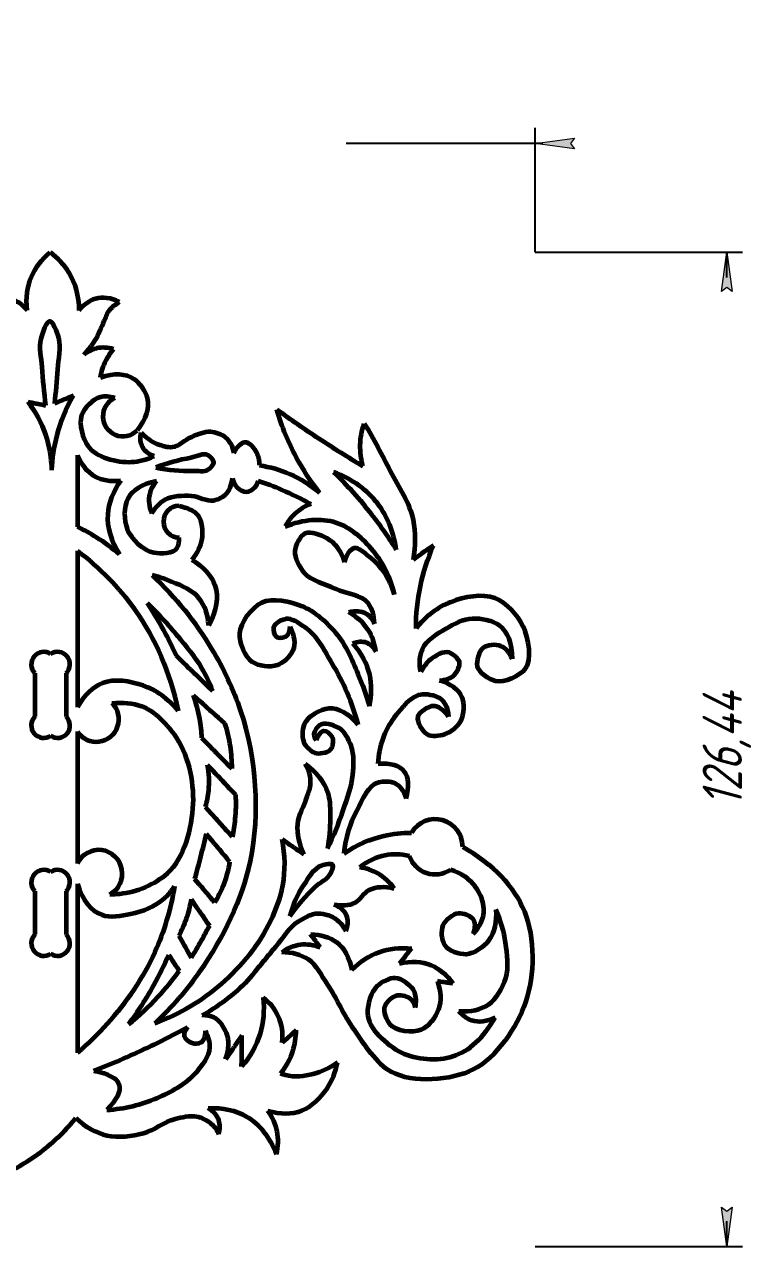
# Model space of a CAD drawing. Header units: millimetres. Extents: x -80 to 363, y 28 to 338.
# Drawn here: x 272 to 363.4, y 32.4 to 187.8 of the extents above; entities that cross this region are included whole.
import ezdxf

# ---------------------------------------------------------------- set-up
doc = ezdxf.new("R2010")
doc.units = ezdxf.units.MM
doc.linetypes.add('K5LT32771', pattern=[0])
doc.linetypes.add('K5LT_THIN', pattern=[0])
doc.styles.add('KDIMTEXTSTYLE', font='GOST_AU.SHX', dxfattribs={"width": 0.96, "oblique": 15, "height": 5})
doc.dimstyles.new('KDIMSTYLE (1.00)', dxfattribs={"dimtxt": 5, "dimasz": 1, "dimexe": 2, "dimexo": 0, "dimgap": 1, "dimtad": 1, "dimtxsty": 'KDIMTEXTSTYLE', "dimsah": 1, "dimcen": 0, "dimdle": 1, "dimadec": 0, "dimazin": 0, "dimtfac": 0.667, "dimtmove": 0, "dimatfit": 3, "dimfxl": 1, "dimtvp": 1, "dimtolj": 1, "dimtzin": 0, "dimarcsym": 0})

# ---------------------------------------------------------------- blocks, each defined once
blk = doc.blocks.new('KDIMARROW_01')
blk.add_hatch(color=0).paths.add_polyline_path([(0, 0), (-5, 0.66), (-4.5, 0), (-5, -0.66)])
at = {"color": 0, "linetype": 'K5LT_THIN', "lineweight": 18}
for p, q in [((-4.5, 0), (-5, 0.66)), ((-5, 0.66), (0, 0)), ((0, 0), (-5, -0.66)), ((-5, -0.66), (-4.5, 0)), ((0, 0), (-1, 0))]:
    blk.add_line(p, q, dxfattribs=at)

msp = doc.modelspace()

# ---------------------------------------------------------------- linework, layer by layer
at = {"color": 30, "linetype": 'K5LT32771', "lineweight": 60, "true_color": 0xff8000}
for p, q in [((278.749, 133.054), (278.749, 123.937)), ((278.749, 120.902), (278.749, 101.025)), ((273.343, 105.326), (273.343, 99.816)), ((277.343, 105.326), (277.343, 99.816)), ((278.749, 97.918), (278.749, 81.148)), ((278.749, 78.567), (278.749, 57.054)), ((273.343, 77.612), (273.343, 72.102)), ((277.343, 77.612), (277.343, 72.102))]:
    msp.add_line(p, q, dxfattribs=at)
for centre, radius, start, end in [((284.527, 137.992), 2.533, 113.59807, 315.66585), ((291.69, 124.603), 2, 90, 270), ((274.466, 106.449), 1.587, 56.4451, 225), ((276.221, 106.449), 1.587, 315, 123.5549), ((281.152, 99.49), 2.872, 213.19872, 45.02286), ((274.466, 98.694), 1.587, 135, 303.5549), ((276.221, 98.694), 1.587, 236.4451, 45), ((324.273, 83.261), 3.5, 0, 149.10961), ((281.458, 79.857), 3, 298.10529, 154.52519), ((324.273, 83.261), 3.5, 198.9628, 303.72673), ((274.466, 78.735), 1.587, 56.4451, 225), ((276.221, 78.735), 1.587, 315, 123.5549), ((274.466, 70.98), 1.587, 135, 303.5549), ((276.221, 70.98), 1.587, 236.4451, 45)]:
    msp.add_arc(centre, radius, start, end, dxfattribs=at)
for points, knots in [([(272.346, 151.501), (272.176, 153.065), (272.363, 154.483), (272.905, 155.754), (273.4, 156.915), (274.192, 157.953), (275.281, 158.869)], [0, 0, 0, 0, 1, 1, 1, 2, 2, 2, 2]), ([(275.281, 158.869), (276.254, 158.131), (277.032, 157.284), (277.618, 156.333), (278.476, 154.941), (278.918, 153.326), (278.949, 151.481)], [0, 0, 0, 0, 1, 1, 1, 2, 2, 2, 2]), ([(267.218, 152.546), (268.34, 153.076), (269.363, 153.206), (270.289, 152.938), (271.039, 152.721), (271.725, 152.242), (272.346, 151.501)], [0, 0, 0, 0, 1, 1, 1, 2, 2, 2, 2]), ([(284.116, 152.546), (283.001, 153.07), (281.98, 153.201), (281.053, 152.938), (280.288, 152.721), (279.581, 152.239), (278.949, 151.481)], [0, 0, 0, 0, 1, 1, 1, 2, 2, 2, 2]), ([(279.551, 145.843), (280.098, 146.406), (280.578, 147.01), (280.99, 147.657), (281.478, 148.422), (281.779, 149.304), (282.169, 150.13), (282.372, 150.559), (282.501, 151.044), (282.774, 151.417), (283.112, 151.879), (283.559, 152.255), (284.116, 152.546)], [0, 0, 0, 0, 1, 1, 1, 2, 2, 2, 3, 3, 3, 4, 4, 4, 4]), ([(274.732, 139.394), (274.528, 141.02), (274.375, 142.65), (274.272, 144.283), (274.197, 145.469), (273.84, 146.731), (274.128, 147.848), (274.333, 148.642), (274.87, 150.139), (275.25, 150.12), (275.608, 150.102), (276.124, 148.734), (276.342, 147.992), (276.713, 146.734), (276.279, 145.287), (276.199, 143.938), (276.112, 142.488), (275.987, 141.04), (275.825, 139.595)], [0, 0, 0, 0, 1, 1, 1, 2, 2, 2, 3, 3, 3, 4, 4, 4, 5, 5, 5, 6, 6, 6, 6]), ([(283.344, 146.533), (282.599, 146.758), (281.891, 146.798), (281.22, 146.651), (280.636, 146.523), (280.078, 146.254), (279.551, 145.843)], [0, 0, 0, 0, 1, 1, 1, 2, 2, 2, 2]), ([(281.675, 142.959), (281.814, 143.698), (282.046, 144.391), (282.371, 145.041), (282.634, 145.567), (282.958, 146.065), (283.344, 146.533)], [0, 0, 0, 0, 1, 1, 1, 2, 2, 2, 2]), ([(281.675, 142.959), (283.462, 143.546), (284.887, 143.481), (285.949, 142.762), (286.688, 142.261), (287.43, 141.181), (287.64, 140.312), (287.942, 139.058), (287.508, 137.694), (286.339, 136.222)], [0, 0, 0, 0, 1, 1, 1, 2, 2, 2, 3, 3, 3, 3]), ([(275.507, 131.17), (275.572, 132.689), (275.793, 134.166), (276.169, 135.6), (276.628, 137.348), (277.318, 139.032), (278.24, 140.652)], [0, 0, 0, 0, 1, 1, 1, 2, 2, 2, 2]), ([(283.512, 140.314), (282.837, 140.529), (282.223, 140.574), (281.67, 140.45), (280.678, 140.226), (279.621, 139.049), (279.289, 138.138), (278.888, 137.033), (279.442, 135.168), (280.117, 134.204), (281.105, 132.796), (283.76, 132.106), (285.639, 132.202), (286.584, 132.251), (287.538, 132.492), (288.503, 132.927)], [0, 0, 0, 0, 1, 1, 1, 2, 2, 2, 3, 3, 3, 4, 4, 4, 5, 5, 5, 5]), ([(275.507, 131.17), (275.465, 132.743), (275.202, 134.241), (274.718, 135.663), (274.214, 137.143), (273.471, 138.541), (272.489, 139.856)], [0, 0, 0, 0, 1, 1, 1, 2, 2, 2, 2]), ([(309.57, 128.292), (308.461, 129.699), (307.486, 131.176), (306.646, 132.725), (305.598, 134.659), (304.759, 136.704), (304.13, 138.86)], [0, 0, 0, 0, 1, 1, 1, 2, 2, 2, 2]), ([(304.13, 138.86), (305.888, 137.602), (307.669, 136.38), (309.474, 135.194), (311.318, 133.982), (313.187, 132.807), (315.081, 131.671)], [0, 0, 0, 0, 1, 1, 1, 2, 2, 2, 2]), ([(315.081, 131.671), (314.835, 132.569), (314.723, 133.464), (314.746, 134.355), (314.769, 135.278), (314.937, 136.196), (315.249, 137.111)], [0, 0, 0, 0, 1, 1, 1, 2, 2, 2, 2]), ([(315.249, 137.111), (316.42, 135.118), (317.525, 133.092), (318.566, 131.033), (319.596, 128.995), (321.054, 127.016), (321.464, 124.822), (321.766, 123.205), (321.766, 121.521), (321.464, 119.77)], [0, 0, 0, 0, 1, 1, 1, 2, 2, 2, 3, 3, 3, 3]), ([(288.503, 132.927), (287.787, 133.202), (287.296, 133.596), (287.028, 134.108), (286.767, 134.609), (286.719, 135.222), (286.884, 135.949)], [0, 0, 0, 0, 1, 1, 1, 2, 2, 2, 2]), ([(286.884, 135.949), (287.47, 135.296), (288.131, 134.817), (288.868, 134.511), (289.478, 134.258), (290.219, 134.052), (290.853, 134.108), (291.719, 134.185), (292.443, 135.069), (293.297, 135.402), (294.061, 135.701), (294.902, 136.126), (295.684, 136.064), (296.336, 136.012), (297.123, 135.739), (297.61, 135.316), (298.132, 134.863), (298.477, 134.212), (298.645, 133.361)], [0, 0, 0, 0, 1, 1, 1, 2, 2, 2, 3, 3, 3, 4, 4, 4, 5, 5, 5, 6, 6, 6, 6]), ([(298.645, 133.361), (299.191, 134.308), (299.717, 134.76), (300.224, 134.714), (300.679, 134.674), (301.264, 133.924), (301.542, 133.396), (301.788, 132.93), (301.907, 132.395), (301.902, 131.791)], [0, 0, 0, 0, 1, 1, 1, 2, 2, 2, 3, 3, 3, 3]), ([(278.749, 133.054), (279.274, 131.816), (280.001, 130.931), (280.932, 130.399), (281.847, 129.876), (282.959, 129.693), (284.268, 129.853)], [0, 0, 0, 0, 1, 1, 1, 2, 2, 2, 2]), ([(288.725, 131.492), (290.183, 132.035), (291.669, 132.447), (293.182, 132.728), (293.914, 132.864), (294.837, 133.393), (295.396, 133.044), (295.682, 132.866), (296.11, 132.452), (296.115, 132.153), (296.12, 131.848), (295.691, 131.436), (295.396, 131.233), (294.901, 130.892), (294.092, 131.107), (293.441, 131.089), (291.868, 131.047), (290.296, 131.181), (288.725, 131.492)], [0, 0, 0, 0, 1, 1, 1, 2, 2, 2, 3, 3, 3, 4, 4, 4, 5, 5, 5, 6, 6, 6, 6]), ([(301.902, 131.791), (303.268, 131.577), (304.562, 131.201), (305.784, 130.665), (307.134, 130.071), (308.396, 129.28), (309.57, 128.292)], [0, 0, 0, 0, 1, 1, 1, 2, 2, 2, 2]), ([(319.322, 121.02), (318.985, 123.309), (318.209, 125.255), (316.993, 126.858), (315.65, 128.628), (313.772, 129.98), (311.357, 130.912)], [0, 0, 0, 0, 1, 1, 1, 2, 2, 2, 2]), ([(311.357, 130.912), (313.102, 129.226), (314.712, 127.434), (316.188, 125.535), (317.31, 124.092), (318.355, 122.587), (319.322, 121.02)], [0, 0, 0, 0, 1, 1, 1, 2, 2, 2, 2]), ([(284.268, 129.853), (283.256, 128.432), (282.704, 126.992), (282.611, 125.533), (282.506, 123.867), (283, 122.176), (284.095, 120.461)], [0, 0, 0, 0, 1, 1, 1, 2, 2, 2, 2]), ([(288.813, 129.762), (286.969, 129.374), (285.752, 128.626), (285.161, 127.519), (284.633, 126.531), (284.654, 124.774), (285.074, 123.695), (285.573, 122.413), (287.125, 120.9), (288.467, 120.675), (289.369, 120.524), (291.032, 120.522), (291.458, 121.279), (291.646, 121.613), (291.723, 122.054), (291.69, 122.603)], [0, 0, 0, 0, 1, 1, 1, 2, 2, 2, 3, 3, 3, 4, 4, 4, 5, 5, 5, 5]), ([(288.813, 129.762), (288.378, 129.254), (288.09, 128.718), (287.95, 128.152), (287.757, 127.373), (287.843, 126.539), (288.209, 125.65)], [0, 0, 0, 0, 1, 1, 1, 2, 2, 2, 2]), ([(288.209, 125.65), (288.674, 126.436), (289.241, 127.024), (289.909, 127.414), (290.839, 127.958), (292.168, 127.953), (293.287, 127.897), (294.213, 127.851), (295.172, 127.136), (296.052, 127.313), (296.567, 127.417), (297.171, 127.662), (297.554, 128.008), (298.091, 128.493), (298.369, 129.265), (298.474, 130.136)], [0, 0, 0, 0, 1, 1, 1, 2, 2, 2, 3, 3, 3, 4, 4, 4, 5, 5, 5, 5]), ([(298.474, 130.136), (298.575, 129.642), (298.774, 129.251), (299.072, 128.962), (299.372, 128.672), (299.877, 128.384), (300.271, 128.403), (300.635, 128.42), (301.094, 128.689), (301.349, 128.982), (301.542, 129.204), (301.675, 129.484), (301.748, 129.821)], [0, 0, 0, 0, 1, 1, 1, 2, 2, 2, 3, 3, 3, 4, 4, 4, 4]), ([(301.748, 129.821), (302.776, 129.478), (303.785, 129.094), (304.776, 128.67), (306.032, 128.132), (307.259, 127.528), (308.457, 126.858)], [0, 0, 0, 0, 1, 1, 1, 2, 2, 2, 2]), ([(291.69, 126.603), (292.689, 126.409), (293.581, 126.044), (294.073, 125.429), (294.644, 124.717), (294.717, 123.362), (294.573, 122.394), (294.436, 121.479), (294.022, 120.602), (293.33, 119.765)], [0, 0, 0, 0, 1, 1, 1, 2, 2, 2, 3, 3, 3, 3]), ([(308.457, 126.858), (307.68, 126.566), (307.008, 126.157), (306.442, 125.631), (305.95, 125.173), (305.538, 124.627), (305.206, 123.992)], [0, 0, 0, 0, 1, 1, 1, 2, 2, 2, 2]), ([(305.206, 123.992), (307.579, 124.935), (309.726, 125.108), (311.647, 124.51), (313.41, 123.961), (315.138, 122.397), (316.363, 120.915), (317.644, 119.366), (318.545, 117.506), (319.066, 115.337)], [0, 0, 0, 0, 1, 1, 1, 2, 2, 2, 3, 3, 3, 3]), ([(284.095, 120.461), (283.18, 121.252), (282.216, 121.964), (281.202, 122.599), (280.415, 123.092), (279.597, 123.538), (278.749, 123.937)], [0, 0, 0, 0, 1, 1, 1, 2, 2, 2, 2]), ([(316.561, 111.616), (316.504, 112.654), (316.242, 113.509), (315.774, 114.183), (314.977, 115.333), (312.965, 115.383), (311.592, 116.047), (310.247, 116.696), (308.496, 117.015), (307.617, 118.117), (307.034, 118.847), (306.38, 119.965), (306.457, 120.85), (306.525, 121.63), (307.111, 122.823), (307.741, 123.128), (308.426, 123.459), (309.747, 122.953), (310.515, 122.507), (311.54, 121.911), (312.285, 120.89), (312.751, 119.442)], [0, 0, 0, 0, 1, 1, 1, 2, 2, 2, 3, 3, 3, 4, 4, 4, 5, 5, 5, 6, 6, 6, 7, 7, 7, 7]), ([(312.751, 119.442), (313.055, 120.539), (313.47, 121.146), (313.993, 121.264), (314.518, 121.382), (315.327, 120.586), (315.898, 120.146), (317.388, 118.999), (318.444, 117.396), (319.066, 115.337)], [0, 0, 0, 0, 1, 1, 1, 2, 2, 2, 3, 3, 3, 3]), ([(321.835, 111.01), (321.838, 112.846), (322.023, 114.645), (322.391, 116.405), (322.76, 118.169), (323.312, 119.894), (324.047, 121.581)], [0, 0, 0, 0, 1, 1, 1, 2, 2, 2, 2]), ([(278.749, 120.902), (281.621, 118.732), (284.044, 116.261), (286.018, 113.49), (288.691, 109.736), (290.54, 105.429), (291.566, 100.57)], [0, 0, 0, 0, 1, 1, 1, 2, 2, 2, 2]), ([(293.33, 119.765), (294.85, 118.844), (295.821, 117.759), (296.245, 116.512), (296.746, 115.041), (296.484, 113.344), (295.459, 111.419)], [0, 0, 0, 0, 1, 1, 1, 2, 2, 2, 2]), ([(295.459, 111.419), (295.359, 112.808), (294.959, 113.954), (294.258, 114.856), (293.474, 115.864), (292.017, 116.434), (290.78, 116.968), (289.971, 117.317), (289.129, 117.593), (288.254, 117.796)], [0, 0, 0, 0, 1, 1, 1, 2, 2, 2, 3, 3, 3, 3]), ([(288.254, 117.796), (291.261, 114.978), (293.787, 111.858), (295.831, 108.438), (297.313, 105.959), (298.616, 103.249), (299.517, 100.529), (301.492, 94.567), (302.007, 87.492), (300.722, 81.44), (299.688, 76.568), (297.253, 71.595), (294.342, 67.427), (292.687, 65.058), (290.779, 62.852), (288.617, 60.809)], [0, 0, 0, 0, 1, 1, 1, 2, 2, 2, 3, 3, 3, 4, 4, 4, 5, 5, 5, 5]), ([(334.057, 107.156), (333.697, 108.008), (333.218, 108.554), (332.619, 108.793), (332.001, 109.04), (330.882, 108.936), (330.382, 108.554), (329.836, 108.136), (329.47, 106.873), (329.623, 106.217), (329.808, 105.427), (331.107, 104.583), (331.94, 104.38), (333.089, 104.1), (335.041, 105.01), (335.734, 105.878), (336.655, 107.031), (336.178, 109.76), (335.474, 111.289), (334.816, 112.721), (333.308, 114.304), (331.88, 114.864), (330.288, 115.489), (327.934, 115.041), (326.249, 114.385), (324.592, 113.74), (323.121, 112.615), (321.835, 111.01)], [0, 0, 0, 0, 1, 1, 1, 2, 2, 2, 3, 3, 3, 4, 4, 4, 5, 5, 5, 6, 6, 6, 7, 7, 7, 8, 8, 8, 9, 9, 9, 9]), ([(287.617, 114.292), (288.451, 113.026), (289.222, 111.726), (289.929, 110.393), (290.42, 109.468), (290.88, 108.528), (291.31, 107.571)], [0, 0, 0, 0, 1, 1, 1, 2, 2, 2, 2]), ([(287.617, 114.292), (288.998, 112.944), (290.297, 111.529), (291.517, 110.047), (292.591, 108.742), (293.712, 107.436), (294.553, 105.976), (295.08, 105.061), (295.54, 104.107), (295.934, 103.112)], [0, 0, 0, 0, 1, 1, 1, 2, 2, 2, 3, 3, 3, 3]), ([(305.803, 111.293), (306.389, 110.099), (306.511, 109.075), (306.167, 108.221), (305.865, 107.468), (304.953, 106.642), (304.18, 106.357), (303.28, 106.026), (301.807, 106.233), (301.033, 106.73), (300.059, 107.355), (299.368, 109.218), (299.418, 110.374), (299.478, 111.787), (300.966, 113.744), (302.233, 114.349), (303.576, 114.99), (305.835, 114.46), (307.368, 113.852), (308.971, 113.217), (310.444, 111.835), (311.592, 110.498), (312.865, 109.015), (313.663, 107.066), (314.449, 105.239), (315.02, 103.912), (315.503, 102.545), (315.898, 101.14)], [0, 0, 0, 0, 1, 1, 1, 2, 2, 2, 3, 3, 3, 4, 4, 4, 5, 5, 5, 6, 6, 6, 7, 7, 7, 8, 8, 8, 9, 9, 9, 9]), ([(314.478, 98.789), (313.727, 101.587), (312.624, 104.181), (311.169, 106.573), (310.175, 108.208), (309.271, 110.189), (307.691, 111.194), (306.968, 111.654), (306.021, 112.385), (305.256, 112.237), (304.719, 112.134), (303.827, 111.689), (303.716, 111.194), (303.639, 110.85), (303.796, 110.14), (304.064, 109.952), (304.344, 109.754), (305.116, 109.856), (305.405, 110.101), (305.675, 110.329), (305.807, 110.726), (305.803, 111.293)], [0, 0, 0, 0, 1, 1, 1, 2, 2, 2, 3, 3, 3, 4, 4, 4, 5, 5, 5, 6, 6, 6, 7, 7, 7, 7]), ([(313.29, 113.107), (314.148, 113.326), (314.866, 113.271), (315.443, 112.941), (315.906, 112.676), (316.279, 112.235), (316.561, 111.616)], [0, 0, 0, 0, 1, 1, 1, 2, 2, 2, 2]), ([(316.726, 108.096), (316.601, 108.982), (316.339, 109.782), (315.94, 110.498), (315.352, 111.551), (314.469, 112.421), (313.29, 113.107)], [0, 0, 0, 0, 1, 1, 1, 2, 2, 2, 2]), ([(322.439, 105.492), (322.233, 106.598), (322.305, 107.565), (322.654, 108.394), (323.134, 109.535), (324.537, 110.363), (325.67, 111.03), (326.68, 111.624), (327.872, 112.245), (329.004, 112.308), (330.122, 112.369), (331.593, 112.072), (332.419, 111.429), (333.491, 110.595), (334.037, 109.17), (334.057, 107.156)], [0, 0, 0, 0, 1, 1, 1, 2, 2, 2, 3, 3, 3, 4, 4, 4, 5, 5, 5, 5]), ([(313.786, 109.132), (314.428, 109.388), (314.994, 109.429), (315.484, 109.256), (315.974, 109.083), (316.388, 108.697), (316.726, 108.096)], [0, 0, 0, 0, 1, 1, 1, 2, 2, 2, 2]), ([(315.898, 101.14), (316.219, 102.555), (316.232, 103.894), (315.94, 105.156), (315.61, 106.578), (314.892, 107.903), (313.786, 109.132)], [0, 0, 0, 0, 1, 1, 1, 2, 2, 2, 2]), ([(324.839, 104.395), (325.597, 104.473), (326.302, 104.67), (326.723, 105.118), (327.088, 105.506), (327.456, 106.277), (327.351, 106.748), (327.244, 107.229), (326.535, 107.813), (326.053, 107.967), (325.355, 108.189), (324.293, 107.562), (323.646, 107.045), (323.153, 106.65), (322.77, 106.094), (322.439, 105.492)], [0, 0, 0, 0, 1, 1, 1, 2, 2, 2, 3, 3, 3, 4, 4, 4, 5, 5, 5, 5]), ([(291.566, 100.57), (290.259, 102.128), (288.777, 103.194), (287.12, 103.769), (285.552, 104.313), (283.412, 104.676), (281.944, 104.079), (280.692, 103.57), (279.627, 102.552), (278.749, 101.025)], [0, 0, 0, 0, 1, 1, 1, 2, 2, 2, 3, 3, 3, 3]), ([(325.98, 99.796), (325.336, 100.702), (324.69, 101.159), (324.044, 101.165), (323.382, 101.172), (322.203, 100.359), (322.056, 99.774), (321.904, 99.169), (322.62, 97.918), (323.249, 97.571), (323.81, 97.262), (324.818, 97.355), (325.485, 97.571), (326.297, 97.835), (327.194, 98.587), (327.572, 99.327), (327.985, 100.136), (328.02, 101.5), (327.671, 102.308), (327.259, 103.262), (326.315, 103.957), (324.839, 104.395)], [0, 0, 0, 0, 1, 1, 1, 2, 2, 2, 3, 3, 3, 4, 4, 4, 5, 5, 5, 6, 6, 6, 7, 7, 7, 7]), ([(317.009, 93.815), (317.177, 96.116), (317.857, 98.061), (319.05, 99.652), (319.96, 100.865), (321.268, 102.603), (322.674, 102.671), (323.422, 102.708), (324.536, 102.493), (325.089, 101.981), (325.609, 101.501), (325.906, 100.773), (325.98, 99.796)], [0, 0, 0, 0, 1, 1, 1, 2, 2, 2, 3, 3, 3, 4, 4, 4, 4]), ([(283.182, 101.521), (284.544, 101.677), (285.785, 101.552), (286.906, 101.146), (288.544, 100.554), (290.004, 98.975), (291.047, 97.571), (292.803, 95.209), (293.572, 91.603), (293.449, 88.682), (293.323, 85.697), (292.322, 81.798), (290.177, 79.857), (288.678, 78.5), (286.296, 77.455), (284.132, 77.254), (283.717, 77.215), (283.297, 77.201), (282.871, 77.211)], [0, 0, 0, 0, 1, 1, 1, 2, 2, 2, 3, 3, 3, 4, 4, 4, 5, 5, 5, 6, 6, 6, 6]), ([(293.484, 102.525), (293.831, 101.54), (294.095, 100.539), (294.277, 99.523), (294.42, 98.727), (294.512, 97.922), (294.553, 97.107)], [0, 0, 0, 0, 1, 1, 1, 2, 2, 2, 2]), ([(314.478, 98.789), (313.207, 100.24), (311.961, 100.92), (310.74, 100.831), (309.676, 100.753), (308.008, 99.848), (307.605, 98.847), (307.328, 98.156), (307.285, 96.944), (307.692, 96.288), (307.989, 95.809), (308.644, 95.267), (309.187, 95.166), (309.776, 95.056), (310.831, 95.316), (311.114, 95.799), (311.314, 96.141), (311.368, 96.864), (311.171, 97.237), (310.993, 97.573), (310.426, 98.003), (310.107, 97.984), (309.732, 97.963), (309.406, 97.57), (309.13, 96.805)], [0, 0, 0, 0, 1, 1, 1, 2, 2, 2, 3, 3, 3, 4, 4, 4, 5, 5, 5, 6, 6, 6, 7, 7, 7, 8, 8, 8, 8]), ([(297.486, 98.971), (297.797, 98.005), (298.027, 97.028), (298.177, 96.038), (298.317, 95.105), (298.386, 94.162), (298.384, 93.208)], [0, 0, 0, 0, 1, 1, 1, 2, 2, 2, 2]), ([(310.558, 83.045), (311.359, 84.669), (312.042, 86.332), (312.609, 88.035), (313.084, 89.464), (313.657, 90.921), (313.788, 92.406), (313.895, 93.614), (314.012, 94.981), (313.587, 96.086), (313.265, 96.923), (312.741, 97.963), (312.005, 98.387), (311.348, 98.766), (310.101, 99.13), (309.532, 98.703), (309.23, 98.476), (308.834, 97.971), (308.842, 97.571), (308.847, 97.325), (308.943, 97.069), (309.13, 96.805)], [0, 0, 0, 0, 1, 1, 1, 2, 2, 2, 3, 3, 3, 4, 4, 4, 5, 5, 5, 6, 6, 6, 7, 7, 7, 7]), ([(295.278, 93.691), (295.483, 92.586), (295.529, 91.493), (295.416, 90.413), (295.344, 89.718), (295.206, 89.028), (295.002, 88.343)], [0, 0, 0, 0, 1, 1, 1, 2, 2, 2, 2]), ([(307.576, 82.3), (306.962, 83.597), (306.697, 84.872), (306.781, 86.126), (306.862, 87.321), (307.625, 88.463), (307.974, 89.654), (308.133, 90.198), (308.39, 90.748), (308.421, 91.294), (308.47, 92.139), (308.238, 92.984), (307.726, 93.828)], [0, 0, 0, 0, 1, 1, 1, 2, 2, 2, 3, 3, 3, 4, 4, 4, 4]), ([(307.726, 93.828), (309.165, 92.792), (310.126, 91.567), (310.608, 90.151), (310.952, 89.139), (310.901, 87.932), (310.906, 86.822), (310.911, 85.563), (310.795, 84.304), (310.558, 83.045)], [0, 0, 0, 0, 1, 1, 1, 2, 2, 2, 3, 3, 3, 3]), ([(320.58, 89.392), (321.013, 90.951), (320.934, 92.1), (320.344, 92.837), (319.751, 93.579), (318.639, 93.905), (317.009, 93.815)], [0, 0, 0, 0, 1, 1, 1, 2, 2, 2, 2]), ([(312.678, 82.422), (312.897, 84.409), (313.449, 86.227), (314.334, 87.874), (315.042, 89.19), (315.764, 91.194), (317.095, 91.497), (317.691, 91.633), (318.577, 91.633), (319.131, 91.359), (319.793, 91.03), (320.277, 90.375), (320.58, 89.392)], [0, 0, 0, 0, 1, 1, 1, 2, 2, 2, 3, 3, 3, 4, 4, 4, 4]), ([(298.867, 89.895), (298.925, 88.841), (298.902, 87.795), (298.798, 86.755), (298.724, 86.015), (298.609, 85.279), (298.453, 84.547)], [0, 0, 0, 0, 1, 1, 1, 2, 2, 2, 2]), ([(288.617, 60.809), (291.836, 62.043), (294.661, 63.724), (297.092, 65.853), (299.596, 68.045), (301.937, 70.821), (303.353, 73.853), (304.012, 75.264), (304.62, 76.796), (304.893, 78.325), (305.235, 80.236), (305.202, 82.207), (304.794, 84.238)], [0, 0, 0, 0, 1, 1, 1, 2, 2, 2, 3, 3, 3, 4, 4, 4, 4]), ([(295.144, 84.915), (294.911, 83.947), (294.669, 82.981), (294.419, 82.017), (294.174, 81.071), (293.921, 80.128), (293.66, 79.187)], [0, 0, 0, 0, 1, 1, 1, 2, 2, 2, 2]), ([(312.678, 82.422), (314.279, 83.5), (315.97, 84.248), (317.751, 84.665), (318.887, 84.931), (320.06, 85.062), (321.27, 85.058)], [0, 0, 0, 0, 1, 1, 1, 2, 2, 2, 2]), ([(327.773, 83.261), (331.669, 81.04), (334.288, 78.297), (335.629, 75.033), (336.987, 71.728), (336.959, 66.939), (335.772, 63.513), (334.652, 60.283), (332.05, 56.38), (329.117, 54.927), (326.296, 53.528), (321.451, 53.126), (318.67, 54.64), (316.768, 55.676), (315.332, 58.08), (313.948, 60.007), (312.663, 61.796), (311.844, 63.916), (310.585, 65.731), (309.821, 66.833), (309.213, 68.248), (308.141, 68.934), (307.209, 69.531), (306.082, 69.839), (304.76, 69.857)], [0, 0, 0, 0, 1, 1, 1, 2, 2, 2, 3, 3, 3, 4, 4, 4, 5, 5, 5, 6, 6, 6, 7, 7, 7, 8, 8, 8, 8]), ([(314.679, 80.662), (315.697, 81.479), (316.778, 81.997), (317.923, 82.215), (318.891, 82.399), (319.904, 82.369), (320.963, 82.124)], [0, 0, 0, 0, 1, 1, 1, 2, 2, 2, 2]), ([(298.112, 81.361), (297.953, 80.292), (297.677, 79.269), (297.284, 78.29), (296.992, 77.564), (296.635, 76.862), (296.214, 76.185)], [0, 0, 0, 0, 1, 1, 1, 2, 2, 2, 2]), ([(305.788, 74.449), (306.149, 75.9), (306.729, 77.209), (307.527, 78.375), (308.154, 79.291), (308.798, 80.557), (309.813, 80.859), (310.247, 80.988), (311.112, 81.204), (311.254, 80.958), (311.365, 80.765), (311.113, 80.188), (310.955, 79.857), (310.602, 79.113), (309.634, 78.766), (309.018, 78.176), (307.832, 77.042), (306.756, 75.8), (305.788, 74.449)], [0, 0, 0, 0, 1, 1, 1, 2, 2, 2, 3, 3, 3, 4, 4, 4, 5, 5, 5, 6, 6, 6, 6]), ([(319.055, 77.977), (318.469, 78.775), (317.781, 79.402), (316.991, 79.857), (316.299, 80.257), (315.528, 80.525), (314.679, 80.662)], [0, 0, 0, 0, 1, 1, 1, 2, 2, 2, 2]), ([(329.103, 72.174), (329.926, 73.068), (330.382, 73.986), (330.469, 74.93), (330.568, 75.993), (330.014, 77.331), (329.367, 78.213), (328.655, 79.182), (327.605, 79.895), (326.217, 80.35)], [0, 0, 0, 0, 1, 1, 1, 2, 2, 2, 3, 3, 3, 3]), ([(278.749, 78.567), (279.425, 76.432), (280.475, 75.107), (281.897, 74.592), (282.914, 74.224), (284.36, 74.484), (285.52, 74.73), (287.027, 75.049), (288.661, 75.661), (289.799, 76.697), (290.29, 77.144), (290.727, 77.661), (291.11, 78.25)], [0, 0, 0, 0, 1, 1, 1, 2, 2, 2, 3, 3, 3, 4, 4, 4, 4]), ([(291.11, 78.25), (290.615, 75.29), (289.776, 72.493), (288.591, 69.857), (287.114, 66.572), (284.967, 63.456), (282.552, 60.755), (281.379, 59.443), (280.112, 58.209), (278.749, 57.054)], [0, 0, 0, 0, 1, 1, 1, 2, 2, 2, 3, 3, 3, 3]), ([(311.403, 75.94), (312.395, 75.737), (313.273, 75.803), (314.036, 76.139), (314.748, 76.451), (315.172, 77.448), (315.875, 77.778), (316.784, 78.206), (317.844, 78.272), (319.055, 77.977)], [0, 0, 0, 0, 1, 1, 1, 2, 2, 2, 3, 3, 3, 3]), ([(293.221, 76.583), (293.079, 75.738), (292.871, 74.915), (292.598, 74.115), (292.344, 73.369), (292.032, 72.642), (291.664, 71.934)], [0, 0, 0, 0, 1, 1, 1, 2, 2, 2, 2]), ([(294.645, 61.839), (296.263, 62.758), (297.758, 63.815), (299.129, 65.008), (300.976, 66.615), (302.365, 68.727), (303.999, 70.573), (304.94, 71.636), (305.663, 73.009), (306.831, 73.753), (307.583, 74.232), (308.511, 74.783), (309.365, 74.797), (310.169, 74.81), (311.155, 74.467), (311.8, 73.952), (312.243, 73.599), (312.607, 73.135), (312.893, 72.561)], [0, 0, 0, 0, 1, 1, 1, 2, 2, 2, 3, 3, 3, 4, 4, 4, 5, 5, 5, 6, 6, 6, 6]), ([(312.893, 72.561), (313.166, 73.214), (313.233, 73.794), (313.092, 74.3), (312.903, 74.98), (312.34, 75.527), (311.403, 75.94)], [0, 0, 0, 0, 1, 1, 1, 2, 2, 2, 2]), ([(332.003, 75.29), (332.091, 73.738), (331.844, 72.365), (331.092, 71.384), (330.454, 70.55), (329.211, 69.614), (328.206, 69.576), (327.339, 69.543), (325.971, 70.035), (325.509, 70.737), (325.108, 71.346), (324.99, 72.595), (325.293, 73.277), (325.592, 73.948), (326.553, 74.764), (327.282, 74.81), (327.835, 74.846), (328.749, 74.547), (329.055, 74.115), (329.367, 73.676), (329.383, 73.029), (329.103, 72.174)], [0, 0, 0, 0, 1, 1, 1, 2, 2, 2, 3, 3, 3, 4, 4, 4, 5, 5, 5, 6, 6, 6, 7, 7, 7, 7]), ([(327.278, 62.369), (328.804, 62.25), (330.059, 62.523), (331.044, 63.188), (332.075, 63.885), (332.865, 65.337), (333.249, 66.567), (333.678, 67.94), (333.441, 69.6), (333.225, 71.072), (333.015, 72.506), (332.607, 73.912), (332.003, 75.29)], [0, 0, 0, 0, 1, 1, 1, 2, 2, 2, 3, 3, 3, 4, 4, 4, 4]), ([(295.546, 73.228), (295.142, 72.47), (294.727, 71.719), (294.3, 70.975), (293.948, 70.364), (293.589, 69.757), (293.221, 69.154)], [0, 0, 0, 0, 1, 1, 1, 2, 2, 2, 2]), ([(308.427, 72.154), (309.763, 72.117), (310.855, 71.777), (311.702, 71.136), (312.702, 70.379), (313.361, 69.2), (313.679, 67.601)], [0, 0, 0, 0, 1, 1, 1, 2, 2, 2, 2]), ([(304.76, 69.857), (305.525, 70.404), (306.319, 70.729), (307.141, 70.832), (307.953, 70.933), (308.793, 70.818), (309.66, 70.487)], [0, 0, 0, 0, 1, 1, 1, 2, 2, 2, 2]), ([(313.679, 67.601), (314.723, 68.653), (315.875, 69.405), (317.134, 69.857), (318.397, 70.312), (319.768, 70.465), (321.247, 70.317)], [0, 0, 0, 0, 1, 1, 1, 2, 2, 2, 2]), ([(290.346, 69.49), (289.77, 68.188), (289.139, 66.918), (288.453, 65.68), (287.498, 63.957), (286.435, 62.296), (285.266, 60.695)], [0, 0, 0, 0, 1, 1, 1, 2, 2, 2, 2]), ([(319.75, 68.44), (321.242, 68.766), (322.573, 68.686), (323.744, 68.2), (324.809, 67.758), (325.741, 66.979), (326.539, 65.864)], [0, 0, 0, 0, 1, 1, 1, 2, 2, 2, 2]), ([(285.266, 60.695), (286.606, 61.766), (287.852, 62.924), (289.004, 64.17), (289.973, 65.218), (290.875, 66.328), (291.712, 67.501)], [0, 0, 0, 0, 1, 1, 1, 2, 2, 2, 2]), ([(321.747, 62.829), (321.904, 63.558), (321.877, 64.191), (321.667, 64.726), (321.325, 65.595), (320.08, 66.518), (319.191, 66.563), (318.473, 66.599), (317.481, 66.077), (316.914, 65.565), (316.075, 64.806), (315.64, 63.181), (315.656, 62.11), (315.685, 60.179), (318.163, 58.009), (319.989, 57.098), (321.794, 56.197), (324.612, 56.004), (326.519, 56.618), (328.644, 57.302), (330.434, 58.946), (331.891, 61.551)], [0, 0, 0, 0, 1, 1, 1, 2, 2, 2, 3, 3, 3, 4, 4, 4, 5, 5, 5, 6, 6, 6, 7, 7, 7, 7]), ([(324.562, 66.164), (325.014, 64.847), (325.061, 63.669), (324.702, 62.629), (324.351, 61.612), (323.406, 60.353), (322.485, 59.973), (321.409, 59.529), (319.23, 59.8), (318.512, 60.712), (318.098, 61.237), (317.675, 62.321), (317.873, 62.949), (318.055, 63.528), (318.858, 64.282), (319.47, 64.386), (320.002, 64.477), (320.85, 64.228), (321.247, 63.807), (321.481, 63.56), (321.647, 63.234), (321.747, 62.829)], [0, 0, 0, 0, 1, 1, 1, 2, 2, 2, 3, 3, 3, 4, 4, 4, 5, 5, 5, 6, 6, 6, 7, 7, 7, 7]), ([(302.374, 64.082), (302.554, 62.458), (302.428, 60.928), (301.995, 59.492), (301.544, 57.999), (300.762, 56.607), (299.648, 55.317)], [0, 0, 0, 0, 1, 1, 1, 2, 2, 2, 2]), ([(304.824, 58.319), (304.949, 59.591), (304.777, 60.729), (304.307, 61.735), (303.893, 62.62), (303.249, 63.402), (302.374, 64.082)], [0, 0, 0, 0, 1, 1, 1, 2, 2, 2, 2]), ([(331.891, 61.551), (330.799, 61.004), (329.814, 60.878), (328.936, 61.171), (328.333, 61.373), (327.78, 61.772), (327.278, 62.369)], [0, 0, 0, 0, 1, 1, 1, 2, 2, 2, 2]), ([(297.612, 56.249), (298.07, 57.509), (298.104, 58.625), (297.716, 59.596), (297.42, 60.335), (296.821, 61.222), (296.094, 61.563), (295.673, 61.76), (295.19, 61.852), (294.645, 61.839)], [0, 0, 0, 0, 1, 1, 1, 2, 2, 2, 3, 3, 3, 3]), ([(280.842, 54.765), (283.108, 55.658), (285.339, 56.624), (287.536, 57.663), (289.307, 58.501), (291.055, 59.387), (292.781, 60.321)], [0, 0, 0, 0, 1, 1, 1, 2, 2, 2, 2]), ([(282.498, 49.796), (284.766, 49.948), (286.882, 50.454), (288.847, 51.314), (290.628, 52.093), (292.588, 53.052), (293.816, 54.523), (294.58, 55.438), (295.584, 56.59), (295.611, 57.733), (295.627, 58.409), (295.443, 59.11), (295.059, 59.837)], [0, 0, 0, 0, 1, 1, 1, 2, 2, 2, 3, 3, 3, 4, 4, 4, 4]), ([(292.781, 60.321), (292.411, 59.887), (292.262, 59.507), (292.333, 59.182), (292.409, 58.831), (292.943, 58.438), (293.333, 58.319), (293.671, 58.216), (294.192, 58.226), (294.472, 58.388), (294.855, 58.61), (295.051, 59.093), (295.059, 59.837)], [0, 0, 0, 0, 1, 1, 1, 2, 2, 2, 3, 3, 3, 4, 4, 4, 4]), ([(304.617, 54.42), (305.327, 55.31), (305.844, 56.264), (306.17, 57.284), (306.439, 58.125), (306.577, 59.011), (306.584, 59.941)], [0, 0, 0, 0, 1, 1, 1, 2, 2, 2, 2]), ([(280.842, 54.765), (282.732, 54.423), (283.801, 53.825), (284.051, 52.971), (284.291, 52.149), (283.773, 51.091), (282.498, 49.796)], [0, 0, 0, 0, 1, 1, 1, 2, 2, 2, 2]), ([(302.961, 49.692), (304.59, 49.229), (306.04, 49.24), (307.309, 49.727), (308.551, 50.203), (309.746, 51.379), (310.518, 52.522), (311.164, 53.478), (311.601, 54.583), (311.829, 55.835)], [0, 0, 0, 0, 1, 1, 1, 2, 2, 2, 3, 3, 3, 3]), ([(311.829, 55.835), (310.861, 55.119), (309.837, 54.624), (308.758, 54.351), (307.644, 54.069), (306.361, 53.907), (305.238, 54.213), (305.03, 54.27), (304.822, 54.339), (304.617, 54.42)], [0, 0, 0, 0, 1, 1, 1, 2, 2, 2, 3, 3, 3, 3]), ([(295.369, 50.037), (297.253, 50.102), (298.875, 49.746), (300.235, 48.968), (301.91, 48.009), (303.187, 46.41), (304.065, 44.171)], [0, 0, 0, 0, 1, 1, 1, 2, 2, 2, 2]), ([(296.75, 46.725), (296.928, 47.379), (296.928, 47.966), (296.75, 48.485), (296.539, 49.097), (296.078, 49.615), (295.369, 50.037)], [0, 0, 0, 0, 1, 1, 1, 2, 2, 2, 2]), ([(267.074, 40.721), (269.829, 41.687), (272.302, 43.033), (274.493, 44.758), (275.98, 45.929), (277.337, 47.275), (278.564, 48.795)], [0, 0, 0, 0, 1, 1, 1, 2, 2, 2, 2]), ([(278.564, 48.795), (279.78, 47.63), (281.091, 46.882), (282.498, 46.552), (283.949, 46.212), (285.671, 46.488), (287.157, 46.863), (288.563, 47.218), (289.776, 48.325), (291.194, 48.657), (292.075, 48.863), (293.062, 49.155), (293.92, 48.968), (294.557, 48.829), (295.251, 48.504), (295.749, 48.071), (296.158, 47.713), (296.492, 47.265), (296.75, 46.725)], [0, 0, 0, 0, 1, 1, 1, 2, 2, 2, 3, 3, 3, 4, 4, 4, 5, 5, 5, 6, 6, 6, 6]), ([(304.065, 44.171), (304.32, 45.182), (304.354, 46.148), (304.169, 47.07), (303.984, 47.988), (303.581, 48.862), (302.961, 49.692)], [0, 0, 0, 0, 1, 1, 1, 2, 2, 2, 2])]:
    msp.add_open_spline(points, degree=3, knots=knots, dxfattribs=at)
for points in [[(278.24, 140.652), (276.63, 139.948), (277.435, 140.3), (275.825, 139.595)], [(272.489, 139.856), (273.984, 139.548), (273.237, 139.702), (274.732, 139.394)], [(324.047, 121.581), (322.325, 120.374), (323.186, 120.977), (321.464, 119.77)], [(291.31, 107.571), (294.392, 104.598), (292.851, 106.085), (295.934, 103.112)], [(293.484, 102.525), (296.152, 100.155), (294.818, 101.34), (297.486, 98.971)], [(294.553, 97.107), (297.107, 94.508), (295.83, 95.808), (298.384, 93.208)], [(295.278, 93.691), (297.671, 91.161), (296.474, 92.426), (298.867, 89.895)], [(295.002, 88.343), (297.302, 85.812), (296.152, 87.077), (298.453, 84.547)], [(295.144, 84.915), (297.123, 82.546), (296.133, 83.731), (298.112, 81.361)], [(304.794, 84.238), (306.649, 82.946), (305.721, 83.592), (307.576, 82.3)], [(293.66, 79.187), (295.363, 77.186), (294.512, 78.186), (296.214, 76.185)], [(293.221, 76.583), (294.771, 74.346), (293.996, 75.465), (295.546, 73.228)], [(291.664, 71.934), (292.702, 70.081), (292.183, 71.007), (293.221, 69.154)], [(309.66, 70.487), (308.838, 71.598), (309.249, 71.042), (308.427, 72.154)], [(321.247, 70.317), (320.249, 69.066), (320.748, 69.692), (319.75, 68.44)], [(290.346, 69.49), (291.256, 68.164), (290.801, 68.827), (291.712, 67.501)], [(326.539, 65.864), (325.221, 66.064), (325.88, 65.964), (324.562, 66.164)], [(299.683, 59.251), (298.302, 57.249), (298.993, 58.25), (297.612, 56.249)], [(299.648, 55.317), (299.671, 57.94), (299.66, 56.628), (299.683, 59.251)], [(306.584, 59.941), (305.411, 58.86), (305.997, 59.4), (304.824, 58.319)]]:
    msp.add_open_spline(points, degree=3, dxfattribs=at)

# ---------------------------------------------------------------- dimensions: what is measured, and where the dimension line sits
at = {"color": 7}
msp.add_linear_dim(base=(168.871, 172.698), p1=(336.987, 158.869), p2=(168.871, 158.869), location=(252.929, 172.698), dimstyle='KDIMSTYLE (1.00)', override={"dimexo": 0, "dimpost": '\\H5.0;\\W0.965;\\Q15;<>', "dimblk1": 'KDIMARROW_01', "dimblk2": 'KDIMARROW_01', "dimse1": 0, "dimse2": 0, "dimclrt": 7, "dimtolj": 1}, dxfattribs=at).render()
msp.add_linear_dim(base=(361.385, 158.869), p1=(336.987, 32.425), p2=(336.987, 158.869), angle=90, location=(361.385, 95.647), dimstyle='KDIMSTYLE (1.00)', override={"dimexo": 0, "dimpost": '\\H5.0;\\W0.965;\\Q15;<>', "dimblk1": 'KDIMARROW_01', "dimblk2": 'KDIMARROW_01', "dimse1": 0, "dimse2": 0, "dimclrt": 7, "dimtolj": 1}, dxfattribs=at).render()

doc.saveas('drawing.dxf')
